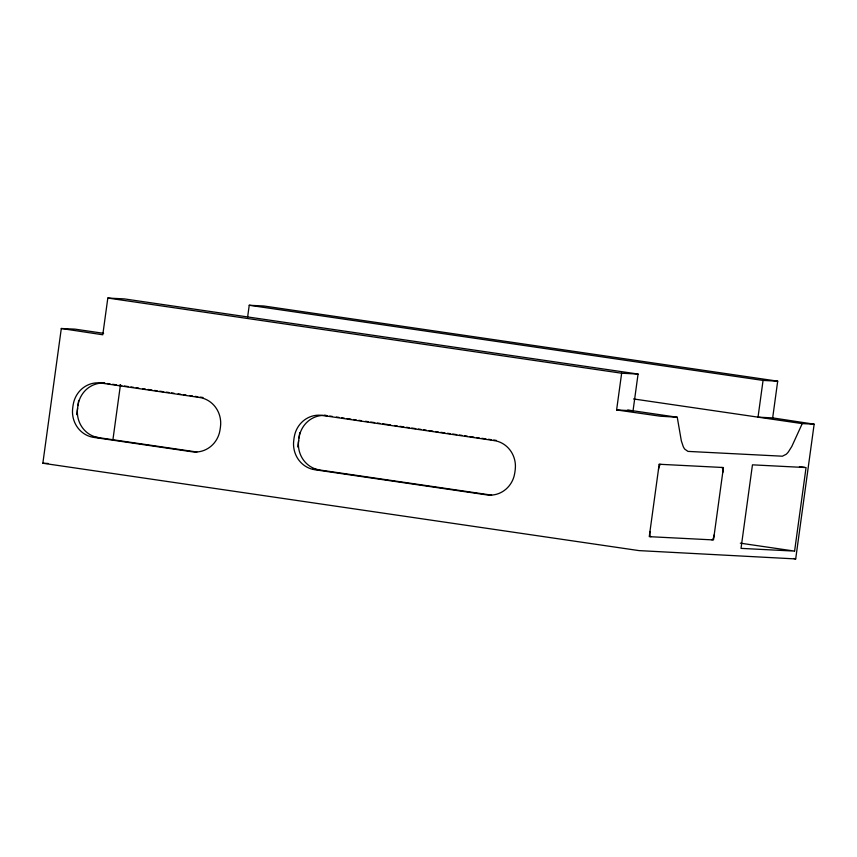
<?xml version="1.0" encoding="UTF-8"?>
<svg xmlns="http://www.w3.org/2000/svg" width="857" height="857" viewBox="0 0 857 857"><rect width="100%" height="100%" fill="white"/><g stroke="black" fill="none" stroke-linecap="round" stroke-linejoin="round"><path stroke-width="1.29" d="M772.671 417.895L777.695 381.172L763.062 380.422L758.027 417.155L772.671 417.895L814.15 424.183L795.692 558.925L638.936 550.601L42.85 463.241L61.308 328.499L75.009 329.142L103.611 333.33M76.723 414.649L78.673 400.423M638.069 374.059L621.646 373.224L616.612 409.946L633.044 410.782L638.069 374.059L124.244 298.889L107.821 298.054L102.786 334.776L61.308 328.499M112.878 440.059L120.473 384.589M247.619 317.058L249.237 305.263L263.87 306.003L777.695 381.172M297.775 446.99L299.725 432.764M794.6 551.105L806.051 467.568L752.457 464.837L741.016 548.373L794.6 551.105L740.33 543.167M814.15 424.183L802.238 423.615L791.804 446.465L788.365 451.939A48.806 15.158 -81.7 0 1 786.19 454.274L782.387 456.203L687.967 451.393L684.732 449.111A48.806 15.158 -81.7 0 1 683.233 446.572L681.326 440.83L677.255 417.252L627.742 410.01M42.85 463.241L48.174 463.466M677.255 417.252L660.286 416.202L616.612 409.946M249.237 305.263L763.062 380.422M107.821 298.054L621.646 373.224M633.548 398.944L802.238 423.615M799.431 466.594L804.723 467.376M100.89 382.576L104.768 383.143M107.371 383.518L109.996 383.904M112.61 384.29L116.541 384.868M119.166 385.243L121.78 385.629M124.404 386.014L128.336 386.593M130.95 386.968L133.574 387.353M136.188 387.739L138.813 388.125M142.744 388.692L145.358 389.078M147.982 389.464L151.914 390.042M154.528 390.417L157.152 390.803M159.766 391.188L163.698 391.767M166.322 392.142L168.936 392.527M171.561 392.913L174.185 393.299M178.106 393.866L180.731 394.252M183.355 394.638L185.969 395.023M189.9 395.591L192.514 395.977M195.139 396.363L197.763 396.748M200.377 397.123L203.002 397.509M324.535 415.291L327.117 415.666A26.117 24.81 -87.1 0 0 299.007 437.938M329.763 416.052L332.409 416.438M336.373 417.027L339.018 417.413M341.664 417.798L344.31 418.184M346.956 418.57L350.92 419.148M353.566 419.534L356.212 419.93M358.858 420.316L361.504 420.701M365.468 421.28L368.114 421.665M370.76 422.051L374.723 422.63M377.369 423.026L380.015 423.412M382.661 423.797L390.599 424.954M394.563 425.533L397.209 425.918M399.855 426.315L403.818 426.893M406.464 427.279L409.11 427.664M411.756 428.05L415.731 428.629M418.366 429.014L421.012 429.411M423.658 429.796L426.304 430.182M428.95 430.568L432.914 431.146M435.56 431.532L438.206 431.917M440.852 432.303L444.826 432.892M447.472 433.278L450.107 433.663M452.753 434.049L456.727 434.628M459.373 435.013L462.019 435.399M464.655 435.795L467.301 436.181M469.947 436.567L473.921 437.145M476.567 437.531L479.202 437.916M481.848 438.302L485.823 438.88M488.469 439.277L491.115 439.662M493.761 440.048L496.396 440.434M93.456 436.888L196.874 452.014M313.212 469.036L491.607 495.132M793.753 558.485L795.692 558.925M650.892 536.75A5.228 1.618 -81.7 0 1 649.97 531.49M714.213 534.768A5.228 1.618 -81.7 0 1 711.878 539.856M319.672 469.979A26.117 24.81 -87.1 0 1 298.654 440.519M98.619 437.638A26.117 24.81 -87.1 0 1 77.601 408.189M658.476 469.422A5.228 1.618 -81.7 0 1 660.811 464.333M77.955 405.597A26.117 24.81 -87.1 0 1 104.779 383.175M721.798 467.44A5.228 1.618 -81.7 0 1 722.719 472.689M659.183 464.248L649.263 536.664L713.506 539.931L723.426 467.526L659.183 464.248M199.435 397.455L101.18 383.079A26.117 24.81 -87.1 0 0 73.938 401.355A42.721 40.59 -87.1 0 0 72.727 407.932A26.117 24.81 -87.1 0 0 93.745 437.391L191.989 451.768A26.117 24.81 -87.1 0 0 219.242 433.492A42.721 40.59 -87.1 0 0 220.453 426.915A26.117 24.81 -87.1 0 0 199.435 397.455M494.168 440.573L322.232 415.42A26.117 24.81 -87.1 0 0 294.99 433.685A42.721 40.59 -87.1 0 0 293.78 440.273A26.117 24.81 -87.1 0 0 314.798 469.732L486.722 494.885A26.117 24.81 -87.1 0 0 513.975 476.61A42.721 40.59 -87.1 0 0 515.432 465.94A26.117 24.81 -87.1 0 0 494.168 440.573"/></g></svg>
